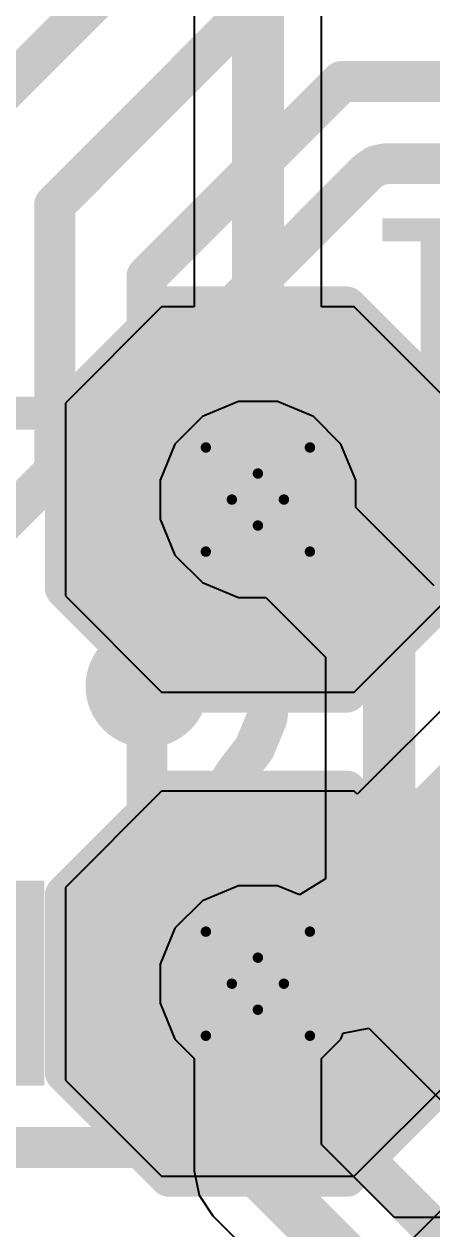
# Model space of a CAD drawing. Header units: inches. Extents: x 0 to 12.4, y -0.6 to 2.2.
# Drawn here: x 2.2511 to 2.3294, y 0.8708 to 1.1023 of the extents above; entities that cross this region are included whole.
import ezdxf

# ---------------------------------------------------------------- set-up
doc = ezdxf.new("R2010")
doc.units = ezdxf.units.IN
doc.header["$MEASUREMENT"] = 0
for name, color, linetype in [('Bottom Layer', 5, 'Continuous'), ('Bottom Overlay', 54, 'Continuous'), ('Bottom Paste', 16, 'Continuous'), ('Bottom Solder', 6, 'Continuous'), ('Dimension', 6, 'Continuous'), ('Drill Drawing', 1, 'Continuous'), ('Top Layer', 1, 'Continuous'), ('Top Overlay', 2, 'Continuous'), ('Via Holes', 16, 'Continuous')]:
    doc.layers.add(name, color=color, linetype=linetype)
doc.styles.add('Arial', font='', dxfattribs={"height": 0.2})
doc.styles.add('Arial_Bold', font='', dxfattribs={"height": 0.2})
doc.styles.get('Arial').set_extended_font_data('Arial')
doc.styles.get('Arial_Bold').set_extended_font_data('Arial', bold=True)

# ---------------------------------------------------------------- blocks, each defined once
blk = doc.blocks.new('T__________B_39')
at = {"layer": 'Bottom Layer'}
blk.add_hatch(color=5, dxfattribs=at).paths.add_polyline_path([(0.015, 0.03), (-0.015, 0.03), (-0.03, 0.015), (-0.03, -0.015), (-0.015, -0.03), (0.015, -0.03), (0.03, -0.015), (0.03, 0.015)])
at = {"layer": 'Bottom Paste'}
blk.add_hatch(color=16, dxfattribs=at).paths.add_polyline_path([(0.015, 0.03), (-0.015, 0.03), (-0.03, 0.015), (-0.03, -0.015), (-0.015, -0.03), (0.015, -0.03), (0.03, -0.015), (0.03, 0.015)])
at = {"layer": 'Bottom Solder'}
blk.add_hatch(color=6, dxfattribs=at).paths.add_polyline_path([(0.017, 0.034), (-0.017, 0.034), (-0.034, 0.017), (-0.034, -0.017), (-0.017, -0.034), (0.017, -0.034), (0.034, -0.017), (0.034, 0.017)])
at = {"layer": 'Bottom Overlay'}
for points in [[(-0.017, 0.037, 0.007874, 0.007874, 0), (-0.037, 0.017, 0.007874, 0.007874, 0)], [(0.017, 0.037, 0.007874, 0.007874, 0), (-0.017, 0.037, 0.007874, 0.007874, 0)], [(0.017, 0.037, 0.007874, 0.007874, 0), (-0.017, 0.037, 0.007874, 0.007874, 0)], [(0.037, 0.017, 0.007874, 0.007874, 0), (0.017, 0.037, 0.007874, 0.007874, 0)], [(-0.037, 0.017, 0.007874, 0.007874, 0), (-0.037, -0.017, 0.007874, 0.007874, 0)], [(0.037, 0.017, 0.007874, 0.007874, 0), (0.037, -0.017, 0.007874, 0.007874, 0)], [(-0.017, -0.037, 0.007874, 0.007874, 0), (-0.037, -0.017, 0.007874, 0.007874, 0)], [(0.037, -0.017, 0.007874, 0.007874, 0), (0.017, -0.037, 0.007874, 0.007874, 0)], [(0.017, -0.037, 0.007874, 0.007874, 0), (-0.017, -0.037, 0.007874, 0.007874, 0)], [(0.017, -0.037, 0.007874, 0.007874, 0), (-0.017, -0.037, 0.007874, 0.007874, 0)]]:
    blk.add_lwpolyline(points, format="xyseb", dxfattribs=at)
for points in [[(-0.0189685, 0.037, 0.003937, 0.003937, 1), (-0.0150315, 0.037, 0.003937, 0.003937, 1)], [(-0.0189685, 0.037, 0.003937, 0.003937, 1), (-0.0150315, 0.037, 0.003937, 0.003937, 1)], [(-0.0189685, 0.037, 0.003937, 0.003937, 1), (-0.0150315, 0.037, 0.003937, 0.003937, 1)], [(0.0150315, 0.037, 0.003937, 0.003937, 1), (0.0189685, 0.037, 0.003937, 0.003937, 1)], [(0.0150315, 0.037, 0.003937, 0.003937, 1), (0.0189685, 0.037, 0.003937, 0.003937, 1)], [(0.0150315, 0.037, 0.003937, 0.003937, 1), (0.0189685, 0.037, 0.003937, 0.003937, 1)], [(-0.0389685, 0.017, 0.003937, 0.003937, 1), (-0.0350315, 0.017, 0.003937, 0.003937, 1)], [(-0.0389685, 0.017, 0.003937, 0.003937, 1), (-0.0350315, 0.017, 0.003937, 0.003937, 1)], [(0.0350315, 0.017, 0.003937, 0.003937, 1), (0.0389685, 0.017, 0.003937, 0.003937, 1)], [(0.0350315, 0.017, 0.003937, 0.003937, 1), (0.0389685, 0.017, 0.003937, 0.003937, 1)], [(-0.0389685, -0.017, 0.003937, 0.003937, 1), (-0.0350315, -0.017, 0.003937, 0.003937, 1)], [(-0.0389685, -0.017, 0.003937, 0.003937, 1), (-0.0350315, -0.017, 0.003937, 0.003937, 1)], [(0.0350315, -0.017, 0.003937, 0.003937, 1), (0.0389685, -0.017, 0.003937, 0.003937, 1)], [(0.0350315, -0.017, 0.003937, 0.003937, 1), (0.0389685, -0.017, 0.003937, 0.003937, 1)], [(-0.0189685, -0.037, 0.003937, 0.003937, 1), (-0.0150315, -0.037, 0.003937, 0.003937, 1)], [(-0.0189685, -0.037, 0.003937, 0.003937, 1), (-0.0150315, -0.037, 0.003937, 0.003937, 1)], [(-0.0189685, -0.037, 0.003937, 0.003937, 1), (-0.0150315, -0.037, 0.003937, 0.003937, 1)], [(0.0150315, -0.037, 0.003937, 0.003937, 1), (0.0189685, -0.037, 0.003937, 0.003937, 1)], [(0.0150315, -0.037, 0.003937, 0.003937, 1), (0.0189685, -0.037, 0.003937, 0.003937, 1)], [(0.0150315, -0.037, 0.003937, 0.003937, 1), (0.0189685, -0.037, 0.003937, 0.003937, 1)]]:
    blk.add_lwpolyline(points, format="xyseb", close=True, dxfattribs=at)
blk = doc.blocks.new('T__________B_40')
at = {"layer": 'Bottom Layer'}
blk.add_hatch(color=5, dxfattribs=at).paths.add_polyline_path([(0.015, 0.03), (-0.015, 0.03), (-0.03, 0.015), (-0.03, -0.015), (-0.015, -0.03), (0.015, -0.03), (0.03, -0.015), (0.03, 0.015)])
at = {"layer": 'Bottom Paste'}
blk.add_hatch(color=16, dxfattribs=at).paths.add_polyline_path([(0.015, 0.03), (-0.015, 0.03), (-0.03, 0.015), (-0.03, -0.015), (-0.015, -0.03), (0.015, -0.03), (0.03, -0.015), (0.03, 0.015)])
at = {"layer": 'Bottom Solder'}
blk.add_hatch(color=6, dxfattribs=at).paths.add_polyline_path([(0.017, 0.034), (-0.017, 0.034), (-0.034, 0.017), (-0.034, -0.017), (-0.017, -0.034), (0.017, -0.034), (0.034, -0.017), (0.034, 0.017)])
at = {"layer": 'Bottom Overlay'}
for points in [[(-0.017, 0.037, 0.007874, 0.007874, 0), (-0.037, 0.017, 0.007874, 0.007874, 0)], [(0.017, 0.037, 0.007874, 0.007874, 0), (-0.017, 0.037, 0.007874, 0.007874, 0)], [(0.017, 0.037, 0.007874, 0.007874, 0), (-0.017, 0.037, 0.007874, 0.007874, 0)], [(0.037, 0.017, 0.007874, 0.007874, 0), (0.017, 0.037, 0.007874, 0.007874, 0)], [(-0.037, 0.017, 0.007874, 0.007874, 0), (-0.037, -0.017, 0.007874, 0.007874, 0)], [(0.037, 0.017, 0.007874, 0.007874, 0), (0.037, -0.017, 0.007874, 0.007874, 0)], [(-0.017, -0.037, 0.007874, 0.007874, 0), (-0.037, -0.017, 0.007874, 0.007874, 0)], [(0.037, -0.017, 0.007874, 0.007874, 0), (0.017, -0.037, 0.007874, 0.007874, 0)], [(0.017, -0.037, 0.007874, 0.007874, 0), (-0.017, -0.037, 0.007874, 0.007874, 0)], [(0.017, -0.037, 0.007874, 0.007874, 0), (-0.017, -0.037, 0.007874, 0.007874, 0)]]:
    blk.add_lwpolyline(points, format="xyseb", dxfattribs=at)
for points in [[(-0.0189685, 0.037, 0.003937, 0.003937, 1), (-0.0150315, 0.037, 0.003937, 0.003937, 1)], [(-0.0189685, 0.037, 0.003937, 0.003937, 1), (-0.0150315, 0.037, 0.003937, 0.003937, 1)], [(-0.0189685, 0.037, 0.003937, 0.003937, 1), (-0.0150315, 0.037, 0.003937, 0.003937, 1)], [(0.0150315, 0.037, 0.003937, 0.003937, 1), (0.0189685, 0.037, 0.003937, 0.003937, 1)], [(0.0150315, 0.037, 0.003937, 0.003937, 1), (0.0189685, 0.037, 0.003937, 0.003937, 1)], [(0.0150315, 0.037, 0.003937, 0.003937, 1), (0.0189685, 0.037, 0.003937, 0.003937, 1)], [(-0.0389685, 0.017, 0.003937, 0.003937, 1), (-0.0350315, 0.017, 0.003937, 0.003937, 1)], [(-0.0389685, 0.017, 0.003937, 0.003937, 1), (-0.0350315, 0.017, 0.003937, 0.003937, 1)], [(0.0350315, 0.017, 0.003937, 0.003937, 1), (0.0389685, 0.017, 0.003937, 0.003937, 1)], [(0.0350315, 0.017, 0.003937, 0.003937, 1), (0.0389685, 0.017, 0.003937, 0.003937, 1)], [(-0.0389685, -0.017, 0.003937, 0.003937, 1), (-0.0350315, -0.017, 0.003937, 0.003937, 1)], [(-0.0389685, -0.017, 0.003937, 0.003937, 1), (-0.0350315, -0.017, 0.003937, 0.003937, 1)], [(0.0350315, -0.017, 0.003937, 0.003937, 1), (0.0389685, -0.017, 0.003937, 0.003937, 1)], [(0.0350315, -0.017, 0.003937, 0.003937, 1), (0.0389685, -0.017, 0.003937, 0.003937, 1)], [(-0.0189685, -0.037, 0.003937, 0.003937, 1), (-0.0150315, -0.037, 0.003937, 0.003937, 1)], [(-0.0189685, -0.037, 0.003937, 0.003937, 1), (-0.0150315, -0.037, 0.003937, 0.003937, 1)], [(-0.0189685, -0.037, 0.003937, 0.003937, 1), (-0.0150315, -0.037, 0.003937, 0.003937, 1)], [(0.0150315, -0.037, 0.003937, 0.003937, 1), (0.0189685, -0.037, 0.003937, 0.003937, 1)], [(0.0150315, -0.037, 0.003937, 0.003937, 1), (0.0189685, -0.037, 0.003937, 0.003937, 1)], [(0.0150315, -0.037, 0.003937, 0.003937, 1), (0.0189685, -0.037, 0.003937, 0.003937, 1)]]:
    blk.add_lwpolyline(points, format="xyseb", close=True, dxfattribs=at)

msp = doc.modelspace()

# ---------------------------------------------------------------- hatches: boundary and pattern name
at = {"layer": 'Bottom Layer'}
h = msp.add_hatch(color=5, dxfattribs=at)
edge = h.paths.add_edge_path()
edge.add_arc((2.2960079, 1.0109291), 0.011811, 0, 360)
h = msp.add_hatch(color=5, dxfattribs=at)
edge = h.paths.add_edge_path()
edge.add_arc((2.2960079, 0.9179291), 0.011811, 0, 360)
at = {"layer": 'Dimension'}
h = msp.add_hatch(color=6, dxfattribs=at)
edge = h.paths.add_edge_path()
edge.add_arc((2.274699, 0.9750754), 0.011811, 0, 360)
h = msp.add_hatch(color=6, dxfattribs=at)
edge = h.paths.add_edge_path()
edge.add_arc((2.274699, 0.9750754), 0.011811, 0, 360)
h = msp.add_hatch(color=6, dxfattribs=at)
edge = h.paths.add_edge_path()
edge.add_arc((2.3199746, 0.9455478), 0.011811, 0, 360)
at = {"layer": 'Top Layer'}
h = msp.add_hatch(color=1, dxfattribs=at)
edge = h.paths.add_edge_path()
edge.add_arc((2.2960079, 1.0109291), 0.011811, 0, 360)
h = msp.add_hatch(color=1, dxfattribs=at)
edge = h.paths.add_edge_path()
edge.add_arc((2.2960079, 0.9179291), 0.011811, 0, 360)
at = {"layer": 'Via Holes'}
h = msp.add_hatch(color=7, dxfattribs=at)
edge = h.paths.add_edge_path()
edge.add_arc((2.2960079, 1.0109291), 0.0059055, 0, 360)
h = msp.add_hatch(color=7, dxfattribs=at)
edge = h.paths.add_edge_path()
edge.add_arc((2.2960079, 0.9179291), 0.0059055, 0, 360)

# ---------------------------------------------------------------- linework, layer by layer
at = {"layer": 'Bottom Layer'}
for p, q in [((2.2837649, 1.6666323), (2.2837649, 1.0479291)), ((2.3082351, 1.0479291), (2.3082351, 1.6666323)), ((2.2775079, 1.0479291), (2.2590079, 1.0294291)), ((2.2837649, 1.0479291), (2.2775079, 1.0479291)), ((2.3145079, 1.0479291), (2.3082351, 1.0479291)), ((2.3330079, 1.0294291), (2.3145079, 1.0479291)), ((2.2590079, 1.0294291), (2.2590079, 0.9924291)), ((2.3577649, 0.9969891), (2.3151064, 0.9543306)), ((2.2590079, 0.9924291), (2.2775079, 0.9739291)), ((2.3145079, 0.9739291), (2.3330079, 0.9924291)), ((2.4347649, 0.9779891), (2.3166064, 0.8598306)), ((2.2775079, 0.9739291), (2.3145079, 0.9739291)), ((2.2775079, 0.9549291), (2.2590079, 0.9364291)), ((2.3145079, 0.9549291), (2.2775079, 0.9549291)), ((2.3151064, 0.9543306), (2.3145079, 0.9549291)), ((2.2590079, 0.9364291), (2.2590079, 0.8994291)), ((2.2590079, 0.8994291), (2.2775079, 0.8809291)), ((2.3145079, 0.8809291), (2.3330079, 0.8994291)), ((2.2775079, 0.8809291), (2.3145079, 0.8809291))]:
    msp.add_line(p, q, dxfattribs=at)
for points in [[(2.296, 1.010937, 0.01, 0.01, 0), (2.296, 1.681, 0.01, 0.01, 0)], [(2.2960079, 0.9179291, 0.01, 0.01, 0), (2.37, 0.9919212, 0.01, 0.01, 0)]]:
    msp.add_lwpolyline(points, format="xyseb", dxfattribs=at)
for points in [[(2.2935, 1.010937, 0.005, 0.005, 1), (2.2985, 1.010937, 0.005, 0.005, 1)], [(2.2935079, 0.9179291, 0.005, 0.005, 1), (2.2985079, 0.9179291, 0.005, 0.005, 1)]]:
    msp.add_lwpolyline(points, format="xyseb", close=True, dxfattribs=at)
at = {"layer": 'Dimension'}
for points in [[(2.2333604, 1.0754691, 0.007874, 0.007874, 0), (2.2806045, 1.1227132, 0.007874, 0.007874, 0)], [(2.2569824, 1.067595, 0.007874, 0.007874, 0), (2.2963525, 1.1069651, 0.007874, 0.007874, 0)], [(2.274699, 1.0538155, 0.007874, 0.007874, 0), (2.3121005, 1.0912171, 0.007874, 0.007874, 0)], [(2.3121005, 1.0912171, 0.007874, 0.007874, 0), (2.4498958, 1.0912171, 0.007874, 0.007874, 0)], [(2.3172019, 1.0740195, 0.007874, 0.007874, 0), (2.3187857, 1.0750778, 0.007874, 0.007874, 0)], [(2.3187857, 1.0750778, 0.007874, 0.007874, 0), (2.3206539, 1.0754494, 0.007874, 0.007874, 0)], [(2.3206539, 1.0754494, 0.007874, 0.007874, 0), (2.4430726, 1.0754494, 0.007874, 0.007874, 0)], [(2.2918966, 1.0487142, 0.007874, 0.007874, 0), (2.3172019, 1.0740195, 0.007874, 0.007874, 0)], [(2.2569824, 1.0164139, 0.007874, 0.007874, 0), (2.2569824, 1.067595, 0.007874, 0.007874, 0)], [(2.274699, 0.9750754, 0.007874, 0.007874, 0), (2.274699, 1.0538155, 0.007874, 0.007874, 0)], [(2.2904667, 1.0452622, 0.007874, 0.007874, 0), (2.2908383, 1.0471304, 0.007874, 0.007874, 0)], [(2.2908383, 1.0471304, 0.007874, 0.007874, 0), (2.2918966, 1.0487142, 0.007874, 0.007874, 0)], [(2.2904667, 0.9949937, 0.007874, 0.007874, 0), (2.2904667, 1.0452622, 0.007874, 0.007874, 0)], [(2.2156439, 0.9750754, 0.007874, 0.007874, 0), (2.2569824, 1.0164139, 0.007874, 0.007874, 0)], [(2.2904667, 0.9949937, 0.007874, 0.007874, 0), (2.2908383, 0.9931255, 0.007874, 0.007874, 0)], [(2.2908383, 0.9931255, 0.007874, 0.007874, 0), (2.2916081, 0.9919734, 0.007874, 0.007874, 0)], [(2.2915605, 0.9919369, 0.007874, 0.007874, 0), (2.2916081, 0.9919734, 0.007874, 0.007874, 0)], [(2.2915605, 0.9919369, 0.007874, 0.007874, 0), (2.29535, 0.9869982, 0.007874, 0.007874, 0)], [(2.29535, 0.9869982, 0.007874, 0.007874, 0), (2.2977322, 0.9812471, 0.007874, 0.007874, 0)], [(2.2977322, 0.9812471, 0.007874, 0.007874, 0), (2.2985447, 0.9750754, 0.007874, 0.007874, 0)], [(2.274699, 0.9317683, 0.007874, 0.007874, 0), (2.274699, 0.9750754, 0.007874, 0.007874, 0)], [(2.2977322, 0.9689036, 0.007874, 0.007874, 0), (2.2985447, 0.9750754, 0.007874, 0.007874, 0)], [(2.29535, 0.9631525, 0.007874, 0.007874, 0), (2.2977322, 0.9689036, 0.007874, 0.007874, 0)], [(2.2917661, 0.9584818, 0.007874, 0.007874, 0), (2.29535, 0.9631525, 0.007874, 0.007874, 0)], [(2.2904667, 0.955157, 0.007874, 0.007874, 0), (2.2908383, 0.9570252, 0.007874, 0.007874, 0)], [(2.2908383, 0.9570252, 0.007874, 0.007874, 0), (2.2916081, 0.9581773, 0.007874, 0.007874, 0)], [(2.2915605, 0.9582139, 0.007874, 0.007874, 0), (2.2917661, 0.9584818, 0.007874, 0.007874, 0)], [(2.2915605, 0.9582139, 0.007874, 0.007874, 0), (2.2916081, 0.9581773, 0.007874, 0.007874, 0)], [(2.2904667, 0.9403216, 0.007874, 0.007874, 0), (2.2904667, 0.955157, 0.007874, 0.007874, 0)], [(2.2904667, 0.9403216, 0.007874, 0.007874, 0), (2.2908383, 0.9384534, 0.007874, 0.007874, 0)], [(2.2908383, 0.9384534, 0.007874, 0.007874, 0), (2.2918966, 0.9368696, 0.007874, 0.007874, 0)], [(2.2918966, 0.9368696, 0.007874, 0.007874, 0), (2.3053909, 0.9233753, 0.007874, 0.007874, 0)], [(2.274699, 0.9317683, 0.007874, 0.007874, 0), (2.3002895, 0.9061777, 0.007874, 0.007874, 0)], [(2.3053909, 0.9233753, 0.007874, 0.007874, 0), (2.3069746, 0.922317, 0.007874, 0.007874, 0)], [(2.3069746, 0.922317, 0.007874, 0.007874, 0), (2.3088429, 0.9219454, 0.007874, 0.007874, 0)], [(2.3088429, 0.9219454, 0.007874, 0.007874, 0), (2.3334894, 0.9219454, 0.007874, 0.007874, 0)], [(2.3002895, 0.9061777, 0.007874, 0.007874, 0), (2.3859194, 0.9061777, 0.007874, 0.007874, 0)], [(2.2451714, 0.8864927, 0.007874, 0.007874, 0), (2.3140691, 0.8864927, 0.007874, 0.007874, 0)], [(2.3140691, 0.8864927, 0.007874, 0.007874, 0), (2.3337541, 0.8668076, 0.007874, 0.007874, 0)]]:
    msp.add_lwpolyline(points, format="xyseb", dxfattribs=at)
for points in [[(2.310132, 1.0912171, 0.003937, 0.003937, 1), (2.314069, 1.0912171, 0.003937, 0.003937, 1)], [(2.310132, 1.0912171, 0.003937, 0.003937, 1), (2.314069, 1.0912171, 0.003937, 0.003937, 1)], [(2.3168172, 1.0750778, 0.003937, 0.003937, 1), (2.3207542, 1.0750778, 0.003937, 0.003937, 1)], [(2.3168172, 1.0750778, 0.003937, 0.003937, 1), (2.3207542, 1.0750778, 0.003937, 0.003937, 1)], [(2.3186854, 1.0754494, 0.003937, 0.003937, 1), (2.3226224, 1.0754494, 0.003937, 0.003937, 1)], [(2.3186854, 1.0754494, 0.003937, 0.003937, 1), (2.3226224, 1.0754494, 0.003937, 0.003937, 1)], [(2.3152334, 1.0740195, 0.003937, 0.003937, 1), (2.3191704, 1.0740195, 0.003937, 0.003937, 1)], [(2.3152334, 1.0740195, 0.003937, 0.003937, 1), (2.3191704, 1.0740195, 0.003937, 0.003937, 1)], [(2.2550139, 1.067595, 0.003937, 0.003937, 1), (2.2589509, 1.067595, 0.003937, 0.003937, 1)], [(2.2550139, 1.067595, 0.003937, 0.003937, 1), (2.2589509, 1.067595, 0.003937, 0.003937, 1)], [(2.2727305, 1.0538155, 0.003937, 0.003937, 1), (2.2766675, 1.0538155, 0.003937, 0.003937, 1)], [(2.2727305, 1.0538155, 0.003937, 0.003937, 1), (2.2766675, 1.0538155, 0.003937, 0.003937, 1)], [(2.2888698, 1.0471304, 0.003937, 0.003937, 1), (2.2928068, 1.0471304, 0.003937, 0.003937, 1)], [(2.2888698, 1.0471304, 0.003937, 0.003937, 1), (2.2928068, 1.0471304, 0.003937, 0.003937, 1)], [(2.2899281, 1.0487142, 0.003937, 0.003937, 1), (2.2938651, 1.0487142, 0.003937, 0.003937, 1)], [(2.2899281, 1.0487142, 0.003937, 0.003937, 1), (2.2938651, 1.0487142, 0.003937, 0.003937, 1)], [(2.2884982, 1.0452622, 0.003937, 0.003937, 1), (2.2924352, 1.0452622, 0.003937, 0.003937, 1)], [(2.2884982, 1.0452622, 0.003937, 0.003937, 1), (2.2924352, 1.0452622, 0.003937, 0.003937, 1)], [(2.2550139, 1.0164139, 0.003937, 0.003937, 1), (2.2589509, 1.0164139, 0.003937, 0.003937, 1)], [(2.2550139, 1.0164139, 0.003937, 0.003937, 1), (2.2589509, 1.0164139, 0.003937, 0.003937, 1)], [(2.2884982, 0.9949937, 0.003937, 0.003937, 1), (2.2924352, 0.9949937, 0.003937, 0.003937, 1)], [(2.2884982, 0.9949937, 0.003937, 0.003937, 1), (2.2924352, 0.9949937, 0.003937, 0.003937, 1)], [(2.2888698, 0.9931255, 0.003937, 0.003937, 1), (2.2928068, 0.9931255, 0.003937, 0.003937, 1)], [(2.2888698, 0.9931255, 0.003937, 0.003937, 1), (2.2928068, 0.9931255, 0.003937, 0.003937, 1)], [(2.289592, 0.9919369, 0.003937, 0.003937, 1), (2.293529, 0.9919369, 0.003937, 0.003937, 1)], [(2.289592, 0.9919369, 0.003937, 0.003937, 1), (2.293529, 0.9919369, 0.003937, 0.003937, 1)], [(2.2896396, 0.9919734, 0.003937, 0.003937, 1), (2.2935766, 0.9919734, 0.003937, 0.003937, 1)], [(2.2896396, 0.9919734, 0.003937, 0.003937, 1), (2.2935766, 0.9919734, 0.003937, 0.003937, 1)], [(2.2933815, 0.9869982, 0.003937, 0.003937, 1), (2.2973185, 0.9869982, 0.003937, 0.003937, 1)], [(2.2933815, 0.9869982, 0.003937, 0.003937, 1), (2.2973185, 0.9869982, 0.003937, 0.003937, 1)], [(2.2957637, 0.9812471, 0.003937, 0.003937, 1), (2.2997007, 0.9812471, 0.003937, 0.003937, 1)], [(2.2957637, 0.9812471, 0.003937, 0.003937, 1), (2.2997007, 0.9812471, 0.003937, 0.003937, 1)], [(2.2727305, 0.9750754, 0.003937, 0.003937, 1), (2.2766675, 0.9750754, 0.003937, 0.003937, 1)], [(2.2727305, 0.9750754, 0.003937, 0.003937, 1), (2.2766675, 0.9750754, 0.003937, 0.003937, 1)], [(2.2965762, 0.9750754, 0.003937, 0.003937, 1), (2.3005132, 0.9750754, 0.003937, 0.003937, 1)], [(2.2965762, 0.9750754, 0.003937, 0.003937, 1), (2.3005132, 0.9750754, 0.003937, 0.003937, 1)], [(2.2957637, 0.9689036, 0.003937, 0.003937, 1), (2.2997007, 0.9689036, 0.003937, 0.003937, 1)], [(2.2957637, 0.9689036, 0.003937, 0.003937, 1), (2.2997007, 0.9689036, 0.003937, 0.003937, 1)], [(2.2933815, 0.9631525, 0.003937, 0.003937, 1), (2.2973185, 0.9631525, 0.003937, 0.003937, 1)], [(2.2933815, 0.9631525, 0.003937, 0.003937, 1), (2.2973185, 0.9631525, 0.003937, 0.003937, 1)], [(2.2888698, 0.9570252, 0.003937, 0.003937, 1), (2.2928068, 0.9570252, 0.003937, 0.003937, 1)], [(2.2888698, 0.9570252, 0.003937, 0.003937, 1), (2.2928068, 0.9570252, 0.003937, 0.003937, 1)], [(2.289592, 0.9582139, 0.003937, 0.003937, 1), (2.293529, 0.9582139, 0.003937, 0.003937, 1)], [(2.289592, 0.9582139, 0.003937, 0.003937, 1), (2.293529, 0.9582139, 0.003937, 0.003937, 1)], [(2.2896396, 0.9581773, 0.003937, 0.003937, 1), (2.2935766, 0.9581773, 0.003937, 0.003937, 1)], [(2.2896396, 0.9581773, 0.003937, 0.003937, 1), (2.2935766, 0.9581773, 0.003937, 0.003937, 1)], [(2.2897976, 0.9584818, 0.003937, 0.003937, 1), (2.2937346, 0.9584818, 0.003937, 0.003937, 1)], [(2.2897976, 0.9584818, 0.003937, 0.003937, 1), (2.2937346, 0.9584818, 0.003937, 0.003937, 1)], [(2.2884982, 0.955157, 0.003937, 0.003937, 1), (2.2924352, 0.955157, 0.003937, 0.003937, 1)], [(2.2884982, 0.955157, 0.003937, 0.003937, 1), (2.2924352, 0.955157, 0.003937, 0.003937, 1)], [(2.2884982, 0.9403216, 0.003937, 0.003937, 1), (2.2924352, 0.9403216, 0.003937, 0.003937, 1)], [(2.2884982, 0.9403216, 0.003937, 0.003937, 1), (2.2924352, 0.9403216, 0.003937, 0.003937, 1)], [(2.2888698, 0.9384534, 0.003937, 0.003937, 1), (2.2928068, 0.9384534, 0.003937, 0.003937, 1)], [(2.2888698, 0.9384534, 0.003937, 0.003937, 1), (2.2928068, 0.9384534, 0.003937, 0.003937, 1)], [(2.2899281, 0.9368696, 0.003937, 0.003937, 1), (2.2938651, 0.9368696, 0.003937, 0.003937, 1)], [(2.2899281, 0.9368696, 0.003937, 0.003937, 1), (2.2938651, 0.9368696, 0.003937, 0.003937, 1)], [(2.2727305, 0.9317683, 0.003937, 0.003937, 1), (2.2766675, 0.9317683, 0.003937, 0.003937, 1)], [(2.2727305, 0.9317683, 0.003937, 0.003937, 1), (2.2766675, 0.9317683, 0.003937, 0.003937, 1)], [(2.3034224, 0.9233753, 0.003937, 0.003937, 1), (2.3073594, 0.9233753, 0.003937, 0.003937, 1)], [(2.3034224, 0.9233753, 0.003937, 0.003937, 1), (2.3073594, 0.9233753, 0.003937, 0.003937, 1)], [(2.3050061, 0.922317, 0.003937, 0.003937, 1), (2.3089431, 0.922317, 0.003937, 0.003937, 1)], [(2.3050061, 0.922317, 0.003937, 0.003937, 1), (2.3089431, 0.922317, 0.003937, 0.003937, 1)], [(2.3068744, 0.9219454, 0.003937, 0.003937, 1), (2.3108114, 0.9219454, 0.003937, 0.003937, 1)], [(2.3068744, 0.9219454, 0.003937, 0.003937, 1), (2.3108114, 0.9219454, 0.003937, 0.003937, 1)], [(2.298321, 0.9061777, 0.003937, 0.003937, 1), (2.302258, 0.9061777, 0.003937, 0.003937, 1)], [(2.298321, 0.9061777, 0.003937, 0.003937, 1), (2.302258, 0.9061777, 0.003937, 0.003937, 1)], [(2.3121006, 0.8864927, 0.003937, 0.003937, 1), (2.3160376, 0.8864927, 0.003937, 0.003937, 1)], [(2.3121006, 0.8864927, 0.003937, 0.003937, 1), (2.3160376, 0.8864927, 0.003937, 0.003937, 1)]]:
    msp.add_lwpolyline(points, format="xyseb", close=True, dxfattribs=at)
at = {"layer": 'Drill Drawing'}
for points in [[(2.2860079, 1.0209291, 0.002, 0.002, 0), (2.2960079, 1.0159291, 0.002, 0.002, 0)], [(2.2860079, 1.0209291, 0.002, 0.002, 0), (2.2910079, 1.0109291, 0.002, 0.002, 0)], [(2.2960079, 1.0159291, 0.002, 0.002, 0), (2.3060079, 1.0209291, 0.002, 0.002, 0)], [(2.3010079, 1.0109291, 0.002, 0.002, 0), (2.3060079, 1.0209291, 0.002, 0.002, 0)], [(2.2860079, 1.0009291, 0.002, 0.002, 0), (2.2910079, 1.0109291, 0.002, 0.002, 0)], [(2.3010079, 1.0109291, 0.002, 0.002, 0), (2.3060079, 1.0009291, 0.002, 0.002, 0)], [(2.2860079, 1.0009291, 0.002, 0.002, 0), (2.2960079, 1.0059291, 0.002, 0.002, 0)], [(2.2960079, 1.0059291, 0.002, 0.002, 0), (2.3060079, 1.0009291, 0.002, 0.002, 0)], [(2.2860079, 0.9279291, 0.002, 0.002, 0), (2.2960079, 0.9229291, 0.002, 0.002, 0)], [(2.2860079, 0.9279291, 0.002, 0.002, 0), (2.2910079, 0.9179291, 0.002, 0.002, 0)], [(2.2960079, 0.9229291, 0.002, 0.002, 0), (2.3060079, 0.9279291, 0.002, 0.002, 0)], [(2.3010079, 0.9179291, 0.002, 0.002, 0), (2.3060079, 0.9279291, 0.002, 0.002, 0)], [(2.2860079, 0.9079291, 0.002, 0.002, 0), (2.2910079, 0.9179291, 0.002, 0.002, 0)], [(2.3010079, 0.9179291, 0.002, 0.002, 0), (2.3060079, 0.9079291, 0.002, 0.002, 0)], [(2.2860079, 0.9079291, 0.002, 0.002, 0), (2.2960079, 0.9129291, 0.002, 0.002, 0)], [(2.2960079, 0.9129291, 0.002, 0.002, 0), (2.3060079, 0.9079291, 0.002, 0.002, 0)]]:
    msp.add_lwpolyline(points, format="xyseb", dxfattribs=at)
for points in [[(2.2855079, 1.0209291, 0.001, 0.001, 1), (2.2865079, 1.0209291, 0.001, 0.001, 1)], [(2.2855079, 1.0209291, 0.001, 0.001, 1), (2.2865079, 1.0209291, 0.001, 0.001, 1)], [(2.3055079, 1.0209291, 0.001, 0.001, 1), (2.3065079, 1.0209291, 0.001, 0.001, 1)], [(2.3055079, 1.0209291, 0.001, 0.001, 1), (2.3065079, 1.0209291, 0.001, 0.001, 1)], [(2.2955079, 1.0159291, 0.001, 0.001, 1), (2.2965079, 1.0159291, 0.001, 0.001, 1)], [(2.2955079, 1.0159291, 0.001, 0.001, 1), (2.2965079, 1.0159291, 0.001, 0.001, 1)], [(2.2905079, 1.0109291, 0.001, 0.001, 1), (2.2915079, 1.0109291, 0.001, 0.001, 1)], [(2.2905079, 1.0109291, 0.001, 0.001, 1), (2.2915079, 1.0109291, 0.001, 0.001, 1)], [(2.3005079, 1.0109291, 0.001, 0.001, 1), (2.3015079, 1.0109291, 0.001, 0.001, 1)], [(2.3005079, 1.0109291, 0.001, 0.001, 1), (2.3015079, 1.0109291, 0.001, 0.001, 1)], [(2.2955079, 1.0059291, 0.001, 0.001, 1), (2.2965079, 1.0059291, 0.001, 0.001, 1)], [(2.2955079, 1.0059291, 0.001, 0.001, 1), (2.2965079, 1.0059291, 0.001, 0.001, 1)], [(2.2855079, 1.0009291, 0.001, 0.001, 1), (2.2865079, 1.0009291, 0.001, 0.001, 1)], [(2.2855079, 1.0009291, 0.001, 0.001, 1), (2.2865079, 1.0009291, 0.001, 0.001, 1)], [(2.3055079, 1.0009291, 0.001, 0.001, 1), (2.3065079, 1.0009291, 0.001, 0.001, 1)], [(2.3055079, 1.0009291, 0.001, 0.001, 1), (2.3065079, 1.0009291, 0.001, 0.001, 1)], [(2.2855079, 0.9279291, 0.001, 0.001, 1), (2.2865079, 0.9279291, 0.001, 0.001, 1)], [(2.2855079, 0.9279291, 0.001, 0.001, 1), (2.2865079, 0.9279291, 0.001, 0.001, 1)], [(2.3055079, 0.9279291, 0.001, 0.001, 1), (2.3065079, 0.9279291, 0.001, 0.001, 1)], [(2.3055079, 0.9279291, 0.001, 0.001, 1), (2.3065079, 0.9279291, 0.001, 0.001, 1)], [(2.2955079, 0.9229291, 0.001, 0.001, 1), (2.2965079, 0.9229291, 0.001, 0.001, 1)], [(2.2955079, 0.9229291, 0.001, 0.001, 1), (2.2965079, 0.9229291, 0.001, 0.001, 1)], [(2.2905079, 0.9179291, 0.001, 0.001, 1), (2.2915079, 0.9179291, 0.001, 0.001, 1)], [(2.2905079, 0.9179291, 0.001, 0.001, 1), (2.2915079, 0.9179291, 0.001, 0.001, 1)], [(2.3005079, 0.9179291, 0.001, 0.001, 1), (2.3015079, 0.9179291, 0.001, 0.001, 1)], [(2.3005079, 0.9179291, 0.001, 0.001, 1), (2.3015079, 0.9179291, 0.001, 0.001, 1)], [(2.2955079, 0.9129291, 0.001, 0.001, 1), (2.2965079, 0.9129291, 0.001, 0.001, 1)], [(2.2955079, 0.9129291, 0.001, 0.001, 1), (2.2965079, 0.9129291, 0.001, 0.001, 1)], [(2.2855079, 0.9079291, 0.001, 0.001, 1), (2.2865079, 0.9079291, 0.001, 0.001, 1)], [(2.2855079, 0.9079291, 0.001, 0.001, 1), (2.2865079, 0.9079291, 0.001, 0.001, 1)], [(2.3055079, 0.9079291, 0.001, 0.001, 1), (2.3065079, 0.9079291, 0.001, 0.001, 1)], [(2.3055079, 0.9079291, 0.001, 0.001, 1), (2.3065079, 0.9079291, 0.001, 0.001, 1)]]:
    msp.add_lwpolyline(points, format="xyseb", close=True, dxfattribs=at)
at = {"layer": 'Top Layer'}
for p, q in [((2.2922662, 1.0297401), (2.2853523, 1.0268763)), ((2.2997496, 1.0297401), (2.2922662, 1.0297401)), ((2.3066635, 1.0268763), (2.2997496, 1.0297401)), ((2.2853523, 1.0268763), (2.2800607, 1.0215847)), ((2.3119551, 1.0215847), (2.3066635, 1.0268763)), ((2.2800607, 1.0215847), (2.2771969, 1.0146708)), ((2.3148189, 1.0146708), (2.3119551, 1.0215847)), ((2.2771969, 1.0146708), (2.2771969, 1.0071874)), ((2.3148189, 1.0094211), (2.3148189, 1.0146708)), ((2.3298839, 0.9943561), (2.3148189, 1.0094211)), ((2.2771969, 1.0071874), (2.2800607, 1.0002735)), ((2.2800607, 1.0002735), (2.2853523, 0.9949819)), ((2.2853523, 0.9949819), (2.2922662, 0.9921181)), ((2.2922662, 0.9921181), (2.2975159, 0.9921181)), ((2.2975159, 0.9921181), (2.3089973, 0.9806367)), ((2.3089973, 0.9806367), (2.3089973, 0.9380754)), ((2.3089973, 0.9380754), (2.3039972, 0.9349807)), ((2.2922662, 0.9367401), (2.2853523, 0.9338763)), ((2.2997496, 0.9367401), (2.2922662, 0.9367401)), ((2.3039972, 0.9349807), (2.2997496, 0.9367401)), ((2.2853523, 0.9338763), (2.2800607, 0.9285847)), ((2.2800607, 0.9285847), (2.2771969, 0.9216708)), ((2.2771969, 0.9216708), (2.2771969, 0.9141874)), ((2.2771969, 0.9141874), (2.2800607, 0.9072735)), ((2.2800607, 0.9072735), (2.2837728, 0.9035614)), ((2.308243, 0.9035614), (2.3119551, 0.9072735)), ((2.3119551, 0.9072735), (2.3124205, 0.9083971)), ((2.3124205, 0.9083971), (2.3173245, 0.9093726)), ((2.3173245, 0.9093726), (2.3351991, 0.891498)), ((2.2837728, 0.9035614), (2.2837728, 0.8819922)), ((2.308243, 0.8870601), (2.308243, 0.9035614)), ((2.3222885, 0.8730146), (2.308243, 0.8870601)), ((2.2837728, 0.8819922), (2.2847041, 0.87731)), ((2.2847041, 0.87731), (2.2873564, 0.8733407)), ((2.2873564, 0.8733407), (2.3085691, 0.852128)), ((2.3471025, 0.8730146), (2.3222885, 0.8730146))]:
    msp.add_line(p, q, dxfattribs=at)
for points in [[(2.2960079, 1.0109291, 0.01, 0.01, 0), (2.3212324, 0.9857046, 0.01, 0.01, 0)], [(2.3212324, 0.9227677, 0.01, 0.01, 0), (2.3212324, 0.9857046, 0.01, 0.01, 0)], [(2.3212324, 0.9227677, 0.01, 0.01, 0), (2.3438506, 0.9001495, 0.01, 0.01, 0)], [(2.2960079, 0.8819922, 0.01, 0.01, 0), (2.2960079, 0.9179291, 0.01, 0.01, 0)], [(2.2960079, 0.8819922, 0.01, 0.01, 0), (2.3172206, 0.8607795, 0.01, 0.01, 0)]]:
    msp.add_lwpolyline(points, format="xyseb", dxfattribs=at)
for points in [[(2.2935079, 1.0109291, 0.005, 0.005, 1), (2.2985079, 1.0109291, 0.005, 0.005, 1)], [(2.3187324, 0.9857046, 0.005, 0.005, 1), (2.3237324, 0.9857046, 0.005, 0.005, 1)], [(2.3187324, 0.9857046, 0.005, 0.005, 1), (2.3237324, 0.9857046, 0.005, 0.005, 1)], [(2.3187324, 0.9227677, 0.005, 0.005, 1), (2.3237324, 0.9227677, 0.005, 0.005, 1)], [(2.3187324, 0.9227677, 0.005, 0.005, 1), (2.3237324, 0.9227677, 0.005, 0.005, 1)], [(2.2935079, 0.9179291, 0.005, 0.005, 1), (2.2985079, 0.9179291, 0.005, 0.005, 1)], [(2.2935079, 0.8819922, 0.005, 0.005, 1), (2.2985079, 0.8819922, 0.005, 0.005, 1)], [(2.2935079, 0.8819922, 0.005, 0.005, 1), (2.2985079, 0.8819922, 0.005, 0.005, 1)]]:
    msp.add_lwpolyline(points, format="xyseb", close=True, dxfattribs=at)

# ---------------------------------------------------------------- block references
at = {"rotation": 180}
for name, p in [('T__________B_39', (2.2960079, 1.0109291)), ('T__________B_40', (2.2960079, 0.9179291))]:
    msp.add_blockref(name, p, dxfattribs=at)

# ---------------------------------------------------------------- texts
at = {"layer": 'Bottom Overlay', "style": 'Arial_Bold', "text_generation_flag": 2}
for s, p in [('TXD', (2.2585687, 0.9913352)), ('RXD', (2.2586243, 0.8983352))]:
    msp.add_text(s, height=0.0393701, rotation=360, dxfattribs=at).set_placement(p)
at = {"layer": 'Top Overlay', "style": 'Arial'}
msp.add_text('J2', height=0.04, dxfattribs=at).set_placement((2.3086854, 1.0249356))

doc.saveas('drawing.dxf')
